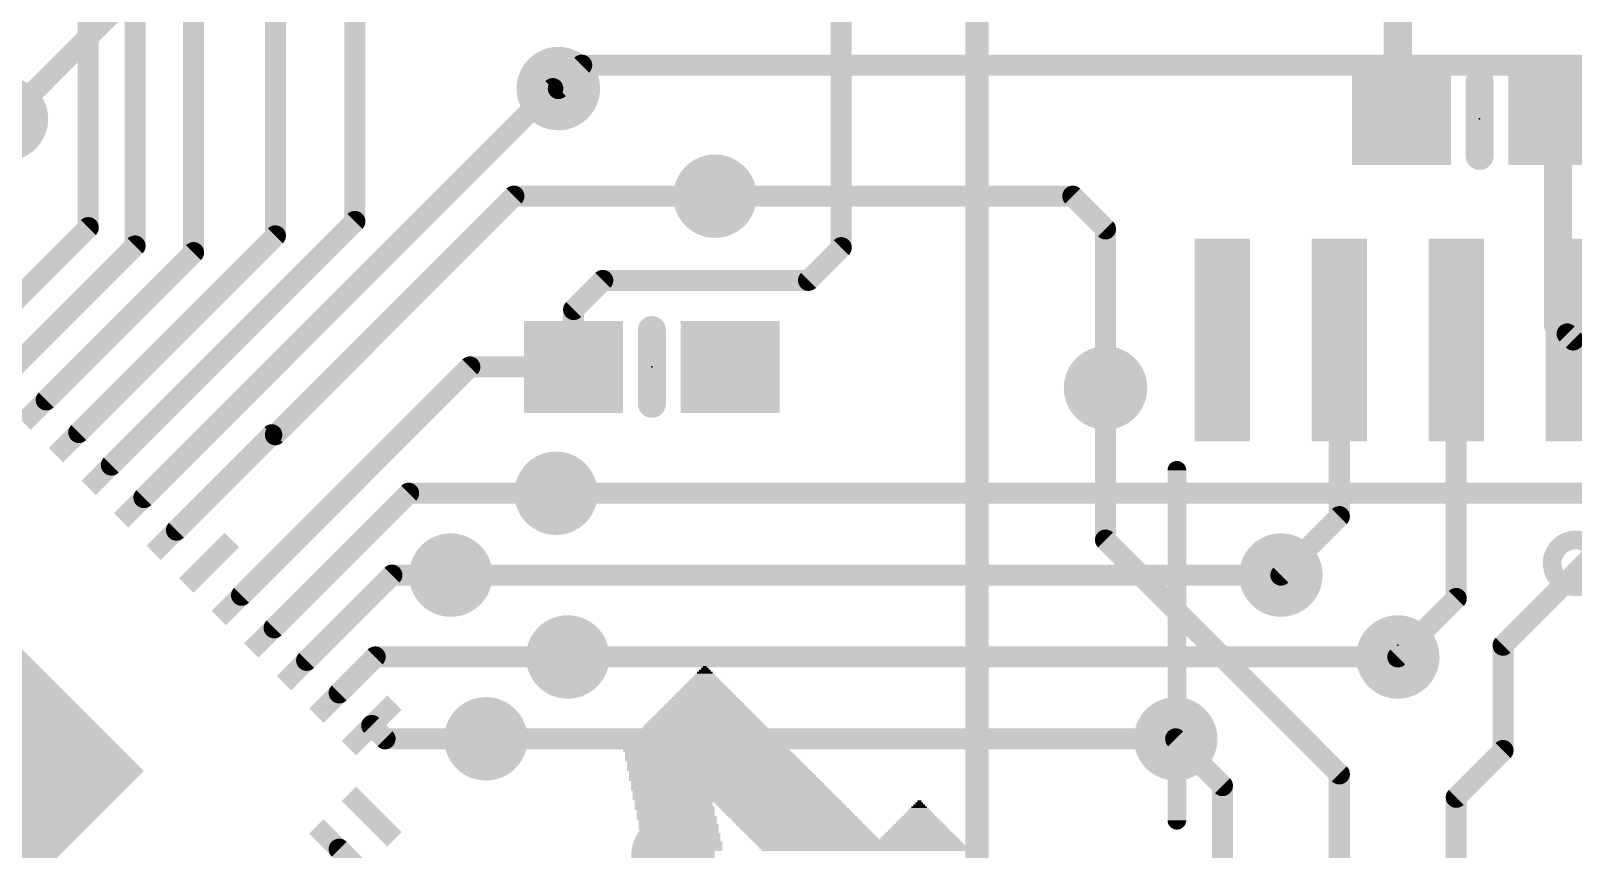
# Model space of a CAD drawing. Extents: x -17.8 to 79, y -18.3 to 67.8.
# Drawn here: x 40.4 to 57.15, y 27.25 to 36.14 of the extents above; entities that cross this region are included whole.
import ezdxf

# ---------------------------------------------------------------- set-up
doc = ezdxf.new("R2010")
doc.units = 0
for name, color, linetype in [('1', 12, 'CONTINUOUS'), ('16', 5, 'CONTINUOUS'), ('18', 3, 'CONTINUOUS'), ('200', 4, 'CONTINUOUS'), ('21', 40, 'CONTINUOUS'), ('23', 53, 'CONTINUOUS')]:
    doc.layers.add(name, color=color, linetype=linetype)

# ---------------------------------------------------------------- blocks, each defined once
blk = doc.blocks.new('RECT')
blk.add_solid([(-0.5, -0.5), (0.5, -0.5), (-0.5, 0.5), (0.5, 0.5)])
blk = doc.blocks.new('ROUNDV')
at = {"const_width": 0.5}
blk.add_lwpolyline([(0, -0.25, 1), (0, 0.25, 1), (0, -0.25)], format="xyb", dxfattribs=at)

msp = doc.modelspace()

# ---------------------------------------------------------------- linework, layer by layer
at = {"layer": '1'}
for points, const_width in [([(42.164, 33.7282), (42.164, 47.498)], 0.2286), ([(43.053, 33.9101), (43.053, 46.99)], 0.2286), ([(43.9166, 34.0666), (43.9166, 46.4058)], 0.2286), ([(41.529, 33.8003), (41.529, 45.339)], 0.2286), ([(50.673, 44.45), (50.673, 22.86)], 0.254), ([(55.245, 35.24), (55.245, 38.1)], 0.3048), ([(49.1998, 33.782), (49.1998, 36.957)], 0.2286), ([(41.021, 33.9994), (41.021, 36.703)], 0.2286), ([(41.6248, 31.0677), (46.0663, 35.5092)], 0.2286), ([(46.0663, 35.5092), (46.1264, 35.5092)], 0.2286), ([(55.245, 35.24), (55.284, 35.201)], 0.254), ([(55.284, 35.201), (55.284, 35.179)], 0.254), ([(56.984, 32.945), (56.984, 35.179)], 0.3048), ([(58.039, 35.179), (56.984, 35.179)], 0.2286), ([(43.053, 31.75), (45.6438, 34.3408)], 0.2286), ([(45.6438, 34.3408), (47.8282, 34.3408)], 0.2286), ([(41.2712, 31.4212), (43.9166, 34.0666)], 0.2286), ([(39.857, 32.8354), (41.021, 33.9994)], 0.2286), ([(40.9177, 31.7748), (43.053, 33.9101)], 0.2286), ([(40.2106, 32.4819), (41.529, 33.8003)], 0.2286), ([(40.5641, 32.1283), (42.164, 33.7282)], 0.2286), ([(48.8442, 33.4264), (49.1998, 33.782)], 0.2286), ([(46.2924, 33.1098), (46.609, 33.4264)], 0.2286), ([(46.609, 33.4264), (48.8442, 33.4264)], 0.2286), ([(46.2924, 32.4866), (46.2924, 33.1098)], 0.2286), ([(57.084, 32.845), (56.984, 32.945)], 0.3048), ([(54.61, 30.861), (54.61, 32.779)], 0.2286), ([(55.88, 29.972), (55.88, 32.779)], 0.2286), ([(57.15, 32.779), (57.084, 32.845)], 0.2286), ([(57.925, 32.779), (57.15, 32.779)], 0.2286), ([(42.6855, 30.007), (45.1651, 32.4866)], 0.2286), ([(45.1651, 32.4866), (46.2924, 32.4866)], 0.2286), ([(52.07, 32.258), (52.07, 30.607)], 0.2286), ([(41.9783, 30.7141), (43.0142, 31.75)], 0.2286), ([(43.0142, 31.75), (43.053, 31.75)], 0.2286), ([(43.039, 29.6534), (44.5006, 31.115)], 0.2286), ([(44.5006, 31.115), (46.101, 31.115)], 0.2286), ([(58.039, 31.115), (56.388, 29.464)], 0.2286), ([(53.975, 30.226), (54.61, 30.861)], 0.2286), ([(52.07, 30.607), (54.61, 28.067)], 0.2286), ([(43.3926, 29.2999), (44.3187, 30.226)], 0.2286), ([(44.3187, 30.226), (44.958, 30.226)], 0.2286), ([(55.245, 29.337), (55.88, 29.972)], 0.2286), ([(56.388, 29.464), (56.388, 28.321)], 0.2286), ([(43.7461, 28.9463), (44.1368, 29.337)], 0.2286), ([(44.1368, 29.337), (46.228, 29.337)], 0.2286), ([(44.0997, 28.5928), (44.2445, 28.448)], 0.2286), ([(44.2445, 28.448), (45.339, 28.448)], 0.2286), ([(52.832, 28.448), (53.34, 27.94)], 0.2286), ([(56.388, 28.321), (55.88, 27.813)], 0.2286), ([(54.61, 28.067), (54.61, 26.149)], 0.2286), ([(53.34, 27.94), (53.34, 26.149)], 0.2286), ([(55.88, 27.813), (55.88, 26.149)], 0.2286), ([(43.7461, 27.2493), (44.0714, 26.924)], 0.2286)]:
    msp.add_lwpolyline(points, dxfattribs=dict(at, const_width=const_width))
for points, const_width in [([(46.0663, 35.5663, 1), (46.0663, 35.452)], 0.1143), ([(46.1067, 35.4688, 1), (46.0259, 35.5496)], 0.1143), ([(46.1264, 35.452, 1), (46.1264, 35.5663)], 0.1143), ([(55.2899, 35.2849, 1), (55.2001, 35.1951)], 0.127), ([(55.1688, 35.24, 1), (55.3212, 35.24)], 0.1524), ([(55.3475, 35.201, 1), (55.2205, 35.201)], 0.127), ([(55.2205, 35.179, 1), (55.3475, 35.179)], 0.127), ([(55.2391, 35.1561, 1), (55.3289, 35.2459)], 0.127), ([(57.0602, 35.179, 1), (56.9078, 35.179)], 0.1524), ([(56.984, 35.2362, 1), (56.984, 35.1219)], 0.1143), ([(45.6438, 34.398, 1), (45.6438, 34.2837)], 0.1143), ([(45.6842, 34.3004, 1), (45.6034, 34.3812)], 0.1143), ([(47.8282, 34.2837, 1), (47.8282, 34.398)], 0.1143), ([(43.957, 34.0262, 1), (43.8762, 34.107)], 0.1143), ([(40.9639, 33.9994, 1), (41.0782, 33.9994)], 0.1143), ([(41.0614, 33.959, 1), (40.9806, 34.0398)], 0.1143), ([(43.0934, 33.8697, 1), (43.0126, 33.9505)], 0.1143), ([(43.8595, 34.0666, 1), (43.9738, 34.0666)], 0.1143), ([(41.4719, 33.8003, 1), (41.5862, 33.8003)], 0.1143), ([(41.5694, 33.7599, 1), (41.4886, 33.8407)], 0.1143), ([(42.2044, 33.6878, 1), (42.1236, 33.7686)], 0.1143), ([(42.9959, 33.9101, 1), (43.1102, 33.9101)], 0.1143), ([(49.2402, 33.7416, 1), (49.1594, 33.8224)], 0.1143), ([(42.1069, 33.7282, 1), (42.2212, 33.7282)], 0.1143), ([(49.1427, 33.782, 1), (49.257, 33.782)], 0.1143), ([(46.609, 33.4836, 1), (46.609, 33.3693)], 0.1143), ([(46.6494, 33.386, 1), (46.5686, 33.4668)], 0.1143), ([(48.8038, 33.4668, 1), (48.8846, 33.386)], 0.1143), ([(48.8442, 33.3693, 1), (48.8442, 33.4836)], 0.1143), ([(46.252, 33.1502, 1), (46.3328, 33.0694)], 0.1143), ([(46.3496, 33.1098, 1), (46.2353, 33.1098)], 0.1143), ([(57.0379, 32.9989, 1), (56.9301, 32.8911)], 0.1524), ([(56.9078, 32.945, 1), (57.0602, 32.945)], 0.1524), ([(54.6671, 32.779, 1), (54.5528, 32.779)], 0.1143), ([(55.9372, 32.779, 1), (55.8229, 32.779)], 0.1143), ([(57.0301, 32.7911, 1), (57.1379, 32.8989)], 0.1524), ([(57.1244, 32.8854, 1), (57.0436, 32.8046)], 0.1143), ([(57.15, 32.8362, 1), (57.15, 32.7219)], 0.1143), ([(57.1096, 32.7386, 1), (57.1904, 32.8194)], 0.1143), ([(45.1651, 32.5438, 1), (45.1651, 32.4295)], 0.1143), ([(45.2055, 32.4462, 1), (45.1246, 32.527)], 0.1143), ([(46.2353, 32.4866, 1), (46.3496, 32.4866)], 0.1143), ([(46.2924, 32.4295, 1), (46.2924, 32.5438)], 0.1143), ([(52.1272, 32.258, 1), (52.0129, 32.258)], 0.1143), ([(40.5237, 32.1687, 1), (40.6045, 32.0879)], 0.1143), ([(40.8773, 31.8152, 1), (40.9581, 31.7344)], 0.1143), ([(43.0142, 31.8072, 1), (43.0142, 31.6928)], 0.1143), ([(43.0547, 31.7096, 1), (42.9738, 31.7904)], 0.1143), ([(43.0126, 31.7904, 1), (43.0934, 31.7096)], 0.1143), ([(43.053, 31.6928, 1), (43.053, 31.8072)], 0.1143), ([(41.2308, 31.4616, 1), (41.3117, 31.3808)], 0.1143), ([(41.5844, 31.1081, 1), (41.6652, 31.0272)], 0.1143), ([(44.5006, 31.1722, 1), (44.5006, 31.0579)], 0.1143), ([(44.541, 31.0746, 1), (44.4602, 31.1554)], 0.1143), ([(46.101, 31.0579, 1), (46.101, 31.1722)], 0.1143), ([(54.5528, 30.861, 1), (54.6671, 30.861)], 0.1143), ([(54.6504, 30.8206, 1), (54.5696, 30.9014)], 0.1143), ([(41.9379, 30.7545, 1), (42.0188, 30.6737)], 0.1143), ([(52.1104, 30.6474, 1), (52.0296, 30.5666)], 0.1143), ([(52.0129, 30.607, 1), (52.1272, 30.607)], 0.1143), ([(44.3187, 30.2832, 1), (44.3187, 30.1689)], 0.1143), ([(44.3591, 30.1856, 1), (44.2783, 30.2664)], 0.1143), ([(44.958, 30.1689, 1), (44.958, 30.2832)], 0.1143), ([(53.9346, 30.2664, 1), (54.0154, 30.1856)], 0.1143), ([(42.645, 30.0474, 1), (42.7259, 29.9666)], 0.1143), ([(55.8229, 29.972, 1), (55.9372, 29.972)], 0.1143), ([(55.9204, 29.9316, 1), (55.8396, 30.0124)], 0.1143), ([(42.9986, 29.6939, 1), (43.0794, 29.613)], 0.1143), ([(56.4452, 29.464, 1), (56.3309, 29.464)], 0.1143), ([(56.3476, 29.5044, 1), (56.4284, 29.4236)], 0.1143), ([(43.3522, 29.3403, 1), (43.433, 29.2595)], 0.1143), ([(44.1368, 29.3941, 1), (44.1368, 29.2798)], 0.1143), ([(44.1772, 29.2966, 1), (44.0964, 29.3774)], 0.1143), ([(46.228, 29.2798, 1), (46.228, 29.3941)], 0.1143), ([(55.2046, 29.3774, 1), (55.2854, 29.2966)], 0.1143), ([(43.7057, 28.9868, 1), (43.7865, 28.9059)], 0.1143), ([(44.1401, 28.6332, 1), (44.0593, 28.5524)], 0.1143), ([(44.2445, 28.5052, 1), (44.2445, 28.3909)], 0.1143), ([(44.204, 28.4076, 1), (44.2849, 28.4884)], 0.1143), ([(45.339, 28.3909, 1), (45.339, 28.5052)], 0.1143), ([(52.8724, 28.4884, 1), (52.7916, 28.4076)], 0.1143), ([(56.3309, 28.321, 1), (56.4452, 28.321)], 0.1143), ([(56.4284, 28.2806, 1), (56.3476, 28.3614)], 0.1143), ([(54.6671, 28.067, 1), (54.5528, 28.067)], 0.1143), ([(54.5696, 28.0266, 1), (54.6504, 28.1074)], 0.1143), ([(53.3972, 27.94, 1), (53.2829, 27.94)], 0.1143), ([(53.2996, 27.8996, 1), (53.3804, 27.9804)], 0.1143), ([(55.9372, 27.813, 1), (55.8229, 27.813)], 0.1143), ([(55.8396, 27.8534, 1), (55.9204, 27.7726)], 0.1143), ([(43.7865, 27.2897, 1), (43.7057, 27.2089)], 0.1143)]:
    msp.add_lwpolyline(points, format="xyb", dxfattribs=dict(at, const_width=const_width))
at = {"layer": '16', "const_width": 0.2286}
for points in [[(40.132, 35.179), (41.4782, 36.5252)], [(46.1264, 35.5092), (46.3804, 35.7632)], [(46.3804, 35.7632), (57.3532, 35.7632)], [(47.8282, 34.3408), (51.7144, 34.3408)], [(51.7144, 34.3408), (52.07, 33.9852)], [(52.07, 33.9852), (52.07, 32.258)], [(46.101, 31.115), (58.039, 31.115)], [(44.958, 30.226), (53.975, 30.226)], [(46.228, 29.337), (55.245, 29.337)], [(45.339, 28.448), (52.832, 28.448)]]:
    msp.add_lwpolyline(points, dxfattribs=at)
at = {"layer": '16', "const_width": 0.1143}
for points in [[(46.3804, 35.8204, 1), (46.3804, 35.7061)], [(46.4208, 35.7228, 1), (46.34, 35.8036)], [(46.086, 35.5496, 1), (46.1668, 35.4688)], [(47.8282, 34.398, 1), (47.8282, 34.2837)], [(51.7548, 34.3812, 1), (51.674, 34.3004)], [(51.7144, 34.2837, 1), (51.7144, 34.398)], [(52.1272, 33.9852, 1), (52.0129, 33.9852)], [(52.0296, 33.9448, 1), (52.1104, 34.0256)], [(52.0129, 32.258, 1), (52.1272, 32.258)], [(46.101, 31.1722, 1), (46.101, 31.0579)], [(44.958, 30.2832, 1), (44.958, 30.1689)], [(53.975, 30.1689, 1), (53.975, 30.2832)], [(46.228, 29.3941, 1), (46.228, 29.2798)], [(55.245, 29.2798, 1), (55.245, 29.3941)], [(45.339, 28.5052, 1), (45.339, 28.3909)], [(52.832, 28.3909, 1), (52.832, 28.5052)]]:
    msp.add_lwpolyline(points, format="xyb", dxfattribs=at)
at = {"layer": '21'}
for points, const_width in [([(56.134, 34.779), (56.134, 35.579)], 0.3048), ([(47.1424, 32.0866), (47.1424, 32.8866)], 0.3048), ([(52.845, 27.564), (52.845, 31.364)], 0.2032)]:
    msp.add_lwpolyline(points, dxfattribs=dict(at, const_width=const_width))
for points, const_width in [([(56.2102, 35.579, 1), (56.0578, 35.579)], 0.1524), ([(56.0578, 34.779, 1), (56.2102, 34.779)], 0.1524), ([(47.2186, 32.8866, 1), (47.0662, 32.8866)], 0.1524), ([(47.0662, 32.0866, 1), (47.2186, 32.0866)], 0.1524), ([(52.8958, 31.364, 1), (52.7942, 31.364)], 0.1016), ([(57.1754, 30.099, 1), (57.1754, 30.607, 1), (57.1754, 30.099)], 0.2032), ([(52.7942, 27.564, 1), (52.8958, 27.564)], 0.1016)]:
    msp.add_lwpolyline(points, format="xyb", dxfattribs=dict(at, const_width=const_width))
at = {"layer": '23'}
for p in [(56.134, 35.179), (47.1424, 32.4866), (55.245, 29.464)]:
    msp.add_point(p, dxfattribs=at)

# ---------------------------------------------------------------- block references
at = {"layer": '1', "xscale": 1.075, "rotation": 180}
for p in [(55.284, 35.179), (56.984, 35.179), (46.2924, 32.4866), (47.9924, 32.4866)]:
    msp.add_blockref('RECT', p, dxfattribs=at)
at = {"layer": '1'}
for p, xscale, yscale, rotation in [((53.34, 32.779), 0.6, 2.2, 180), ((54.61, 32.779), 0.6, 2.2, 180), ((55.88, 32.779), 0.6, 2.2, 180), ((57.15, 32.779), 0.6, 2.2, 180), ((40.2106, 32.4819), 0.7, 0.22, 225), ((40.5641, 32.1283), 0.7, 0.22, 225), ((40.9177, 31.7748), 0.7, 0.22, 225), ((41.2712, 31.4212), 0.7, 0.22, 225), ((38.3014, 28.0978), 4.7, 4.7, 135), ((41.6248, 31.0677), 0.7, 0.22, 225), ((41.9783, 30.7141), 0.7, 0.22, 225), ((42.3319, 30.3606), 0.7, 0.22, 225), ((42.6855, 30.007), 0.7, 0.22, 225), ((43.039, 29.6534), 0.7, 0.22, 225), ((43.3926, 29.2999), 0.7, 0.22, 225), ((43.7461, 28.9463), 0.7, 0.22, 225), ((44.0997, 28.5928), 0.7, 0.22, 225), ((44.0997, 27.6028), 0.7, 0.22, 135), ((43.7461, 27.2493), 0.7, 0.22, 135)]:
    msp.add_blockref('RECT', p, dxfattribs=dict(at, xscale=xscale, yscale=yscale, rotation=rotation))
at = {"layer": '18', "xscale": 0.9064, "yscale": 0.9064}
for p in [(46.1264, 35.5092), (46.1264, 35.5092), (40.132, 35.179), (40.132, 35.179), (47.8282, 34.3408), (47.8282, 34.3408), (52.07, 32.258), (52.07, 32.258), (46.101, 31.115), (46.101, 31.115), (44.958, 30.226), (44.958, 30.226), (53.975, 30.226), (53.975, 30.226), (46.228, 29.337), (46.228, 29.337), (55.245, 29.337), (55.245, 29.337), (45.339, 28.448), (45.339, 28.448), (52.832, 28.448), (52.832, 28.448), (40.894, 28.067), (40.894, 28.067), (47.371, 27.178), (47.371, 27.178)]:
    msp.add_blockref('ROUNDV', p, dxfattribs=at)
at = {"layer": '200', "yscale": 0.0212}
for p, xscale in [((47.7183, 29.1453), 0.2117), ((47.7183, 29.1665), 0.1693), ((47.7183, 29.1877), 0.127), ((47.7183, 29.2088), 0.0847), ((47.7183, 29.23), 0.0423), ((47.7183, 28.976), 0.5503), ((47.7183, 28.9972), 0.508), ((47.7183, 29.0183), 0.4656), ((47.7183, 29.0395), 0.4233), ((47.7183, 29.0607), 0.381), ((47.7183, 29.0818), 0.3387), ((47.7183, 29.103), 0.2963), ((47.7183, 29.1242), 0.254), ((47.7183, 28.8067), 0.889), ((47.7183, 28.8278), 0.8466), ((47.7183, 28.849), 0.8043), ((47.7183, 28.8702), 0.762), ((47.7183, 28.8913), 0.7196), ((47.7183, 28.9125), 0.6773), ((47.7183, 28.9337), 0.635), ((47.7183, 28.9548), 0.5926), ((47.7183, 28.6374), 1.2276), ((47.7183, 28.6585), 1.1853), ((47.7183, 28.6797), 1.143), ((47.7183, 28.7009), 1.1006), ((47.7183, 28.722), 1.0583), ((47.7183, 28.7432), 1.016), ((47.7183, 28.7643), 0.9736), ((47.7183, 28.7855), 0.9313), ((47.7183, 28.4892), 1.5239), ((47.7183, 28.5104), 1.4816), ((47.7183, 28.5315), 1.4393), ((47.7183, 28.5527), 1.3969), ((47.7183, 28.5739), 1.3546), ((47.7183, 28.595), 1.3123), ((47.7183, 28.6162), 1.2699), ((47.7183, 28.3622), 1.7779), ((47.7395, 28.3199), 1.8203), ((47.7289, 28.341), 1.7991), ((47.7183, 28.3834), 1.7356), ((47.7183, 28.4045), 1.6933), ((47.7183, 28.4257), 1.6509), ((47.7183, 28.4469), 1.6086), ((47.7183, 28.468), 1.5663), ((47.7607, 28.2987), 1.8203), ((47.7818, 28.2564), 1.8626), ((47.7924, 28.2352), 1.8838), ((47.803, 28.214), 1.9049), ((47.7713, 28.2775), 1.8414), ((47.8242, 28.1929), 1.9049), ((47.8348, 28.1717), 1.9261), ((47.8453, 28.1505), 1.9473), ((47.8559, 28.1294), 1.9684), ((47.8665, 28.1082), 1.9896), ((47.8877, 28.087), 1.9896), ((47.8983, 28.0659), 2.0108), ((47.9088, 28.0447), 2.0319), ((47.9194, 28.0235), 2.0531), ((47.93, 28.0024), 2.0743), ((47.9512, 27.9812), 2.0743), ((47.9617, 27.96), 2.0954), ((47.9723, 27.9389), 2.1166), ((47.9829, 27.9177), 2.1378), ((47.9935, 27.8966), 2.1589), ((48.0147, 27.8754), 2.1589), ((48.0252, 27.8542), 2.1801), ((48.0358, 27.8331), 2.2012), ((48.0464, 27.8119), 2.2224), ((48.057, 27.7907), 2.2436), ((48.0782, 27.7696), 2.2436), ((47.3797, 27.7484), 0.8466), ((47.3797, 27.7272), 0.8466), ((47.3903, 27.7061), 0.8678), ((47.3903, 27.6849), 0.8678), ((47.4009, 27.6637), 0.8466), ((47.4009, 27.6426), 0.8466), ((48.5226, 27.7484), 1.3969), ((48.5438, 27.7272), 1.3969), ((48.565, 27.7061), 1.3969), ((48.5861, 27.6849), 1.3969), ((48.6073, 27.6637), 1.3969), ((48.6285, 27.6426), 1.3969), ((50.0466, 27.6426), 0.2963), ((50.0466, 27.6637), 0.254), ((50.0466, 27.6849), 0.2117), ((50.0466, 27.7061), 0.1693), ((50.0466, 27.7272), 0.127), ((50.0466, 27.7484), 0.0847), ((50.0466, 27.7696), 0.0423), ((47.4114, 27.6002), 0.8678), ((47.4114, 27.5791), 0.8678), ((47.4009, 27.6214), 0.8466), ((47.422, 27.5579), 0.8466), ((47.422, 27.5367), 0.8466), ((47.4326, 27.5156), 0.8678), ((47.4326, 27.4944), 0.8678), ((47.4326, 27.4732), 0.8678), ((48.6496, 27.6214), 1.3969), ((48.6708, 27.6002), 1.3969), ((48.692, 27.5791), 1.3969), ((48.7131, 27.5579), 1.3969), ((48.7343, 27.5367), 1.3969), ((48.7555, 27.5156), 1.3969), ((48.7766, 27.4944), 1.3969), ((48.7978, 27.4732), 1.3969), ((50.0466, 27.4732), 0.635), ((50.0466, 27.4944), 0.5926), ((50.0466, 27.5156), 0.5503), ((50.0466, 27.5367), 0.508), ((50.0466, 27.5579), 0.4656), ((50.0466, 27.5791), 0.4233), ((50.0466, 27.6002), 0.381), ((50.0466, 27.6214), 0.3387), ((47.4432, 27.4521), 0.8466), ((47.4432, 27.4309), 0.8466), ((47.4538, 27.4097), 0.8678), ((47.4538, 27.3886), 0.8678), ((47.4538, 27.3674), 0.8678), ((47.4538, 27.3462), 0.8678), ((47.4749, 27.3251), 0.8678), ((47.4749, 27.3039), 0.8678), ((48.819, 27.4521), 1.3969), ((48.8401, 27.4309), 1.3969), ((48.8613, 27.4097), 1.3969), ((48.8825, 27.3886), 1.3969), ((48.9036, 27.3674), 1.3969), ((49.3587, 27.3462), 2.2647), ((49.3799, 27.3251), 2.2647), ((49.401, 27.3039), 2.2647), ((50.0466, 27.3674), 0.8466), ((50.0466, 27.3886), 0.8043), ((50.0466, 27.4097), 0.762), ((50.0466, 27.4309), 0.7196), ((50.0466, 27.4521), 0.6773), ((47.4749, 27.2827), 0.8678), ((47.4749, 27.2616), 0.8678), ((47.4749, 27.2404), 0.8678), ((49.4222, 27.2827), 2.2647), ((49.4434, 27.2616), 2.2647), ((49.4645, 27.2404), 2.2647)]:
    msp.add_blockref('RECT', p, dxfattribs=dict(at, xscale=xscale))

doc.saveas('drawing.dxf')
